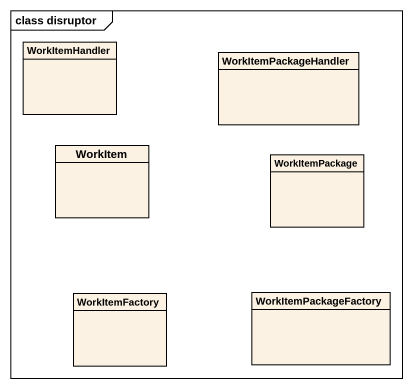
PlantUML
@startuml
mainframe class disruptor
hide circle
hide empty members
class WorkItemHandler
class WorkItemPackageHandler
class WorkItem
class WorkItemPackage
class WorkItemFactory
class WorkItemPackageFactory
@enduml
